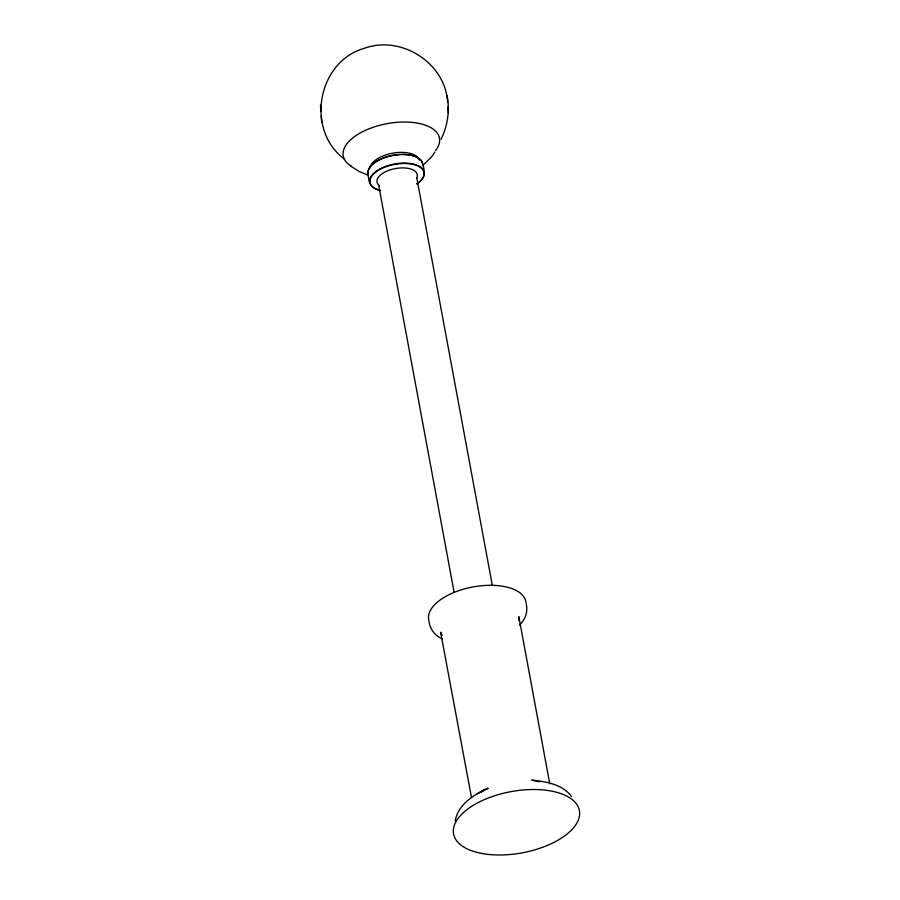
<?xml version="1.0" encoding="UTF-8"?>
<svg xmlns="http://www.w3.org/2000/svg" width="900" height="900" viewBox="0 0 900 900"><rect width="100%" height="100%" fill="white"/><g stroke="black" fill="none" stroke-linecap="round" stroke-linejoin="round"><path stroke-width="1.35" d="M344.632 159.266C305.156 130.32 317.419 61.459 364.5 48.24C401.13 34.886 445.365 62.989 447.626 102.105M447.176 95.974C449.752 110.7 447.806 125.831 441.022 139.196M519.3 619.312L519.142 620.494L518.85 616.68L549.776 783.877M455.276 820.8C457.909 805.151 472.264 796.016 485.291 789.278L480.904 792.248M434.902 152.044L431.899 156.499L424.294 164.149M519.356 625.028C525.409 619.886 528.075 611.629 526.23 603.911M485.651 789.536L488.137 788.276L476.64 794.048M368.303 175.219L359.359 171.607L350.381 165.904M539.719 781.762L531.776 780.12C546.142 781.673 562.354 784.102 571.567 796.59M442.249 638.809C434.779 635.839 429.626 628.605 428.918 620.651A49.399 24.03 -10.5 0 1 473.051 586.924A49.399 24.03 -10.5 0 1 525.994 602.842M442.136 635.377L440.629 632.261L471.454 797.332M423.067 164.306L424.125 170.01M416.869 178.268L492.368 585.641M378.844 186.188L454.095 592.178M368.123 175.748L369.18 181.463M447.964 106.976L448.414 112.984M320.468 105.097L320.918 111.105M321.244 115.987L321.705 122.108M368.404 174.116A27.518 13.388 -10.5 0 1 391.646 155.588A27.518 13.388 -10.5 0 1 422.235 162.9M368.156 174.375A27.799 13.522 -10.5 0 1 394.335 155.171A27.799 13.522 -10.5 0 1 422.741 165.701M380.599 190.575A27.416 13.331 -10.5 0 1 375.986 171.945A27.416 13.331 -10.5 0 1 414.743 164.835A27.416 13.331 -10.5 0 1 416.824 183.926M380.363 190.496A27.754 13.5 -10.5 0 1 375.694 171.641A27.754 13.5 -10.5 0 1 414.911 164.441A27.754 13.5 -10.5 0 1 417.015 183.769M379.676 185.906A20.486 9.967 -10.5 0 1 394.414 168.761A20.486 9.967 -10.5 0 1 416.7 178.2M369.934 167.974A25.144 12.229 -10.5 0 1 393.795 153A25.144 12.229 -10.5 0 1 419.299 160.132M351.652 166.376A48.938 23.794 -10.5 0 1 386.719 123.716A48.938 23.794 -10.5 0 1 435.555 150.57M481.613 853.436A63.99 31.117 -10.5 0 0 579.533 815.332A63.99 31.117 -10.5 0 0 488.295 798.008A63.99 31.117 -10.5 0 0 481.613 853.436"/></g></svg>
